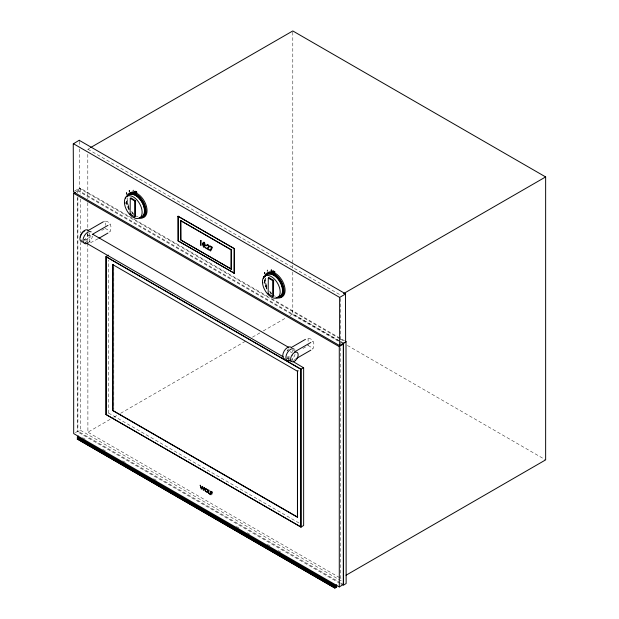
<?xml version="1.0" encoding="UTF-8"?>
<svg xmlns="http://www.w3.org/2000/svg" width="619" height="619" viewBox="0 0 619 619"><rect width="100%" height="100%" fill="white"/><g stroke="black" fill="none" stroke-linecap="round" stroke-linejoin="round"><path stroke-width="0.46" stroke-dasharray="3.1 2.32" d="M338.322 341.162L77.886 190.9L77.886 192.996M77.545 197.763L77.592 431.861L80.385 430.251L80.385 242.532M109.633 232.086C112.55 228.233 110.801 221.269 105.238 221.122L105.238 225.432M108.426 413.136L108.58 260.057M302.954 348.474L308.1 345.503L308.1 344.334M87.805 149.512L89.755 148.057M268.12 296.633L80.509 188.315L77.592 189.909L77.545 192.927M287.077 351.12L288.083 349.371L289.738 348.412M312.502 349.209C315.907 345.116 312.951 337.309 307.086 338.392M74.272 191.232L79.317 188.323L339.63 338.616M76.129 191.82L77.886 190.9M98.065 238.764L89.623 243.213L89.623 235.955L90.629 235.367M109.633 224.395L110.275 224.032M84.215 239.352L84.579 240.304L91.829 236.118M101.748 230.392L104.224 228.96M75.363 432.635L77.886 431.18L339.993 582.502M87.805 243.321L87.906 432.194L113.122 417.632M113.95 417.152L117.293 415.225M120.628 413.299L245.789 341.038M252.459 337.185L259.972 332.852M263.307 330.925L286.674 317.439M290.009 315.512L292.795 313.903L339.877 341.084M312.502 341.518L313.137 341.146M287.077 356.474L287.44 357.426L290.559 355.623M294.319 359.701L295.975 358.749M104.224 221.277L105.238 221.122M293.491 360.181L292.485 360.335L292.485 354.238M340.473 578.131L341.038 578.131M87.906 149.241L340.473 295.054M264.034 282.218L263.949 283.301M128.234 208.232L128.156 209.315M271.47 298.567L346.013 341.603M340.465 339.104L345.487 341.998M340.713 341.564L342.384 342.531M347.398 345.425L545.463 459.778M77.592 189.909L339.823 341.309M340.659 341.789L343.174 343.236M105.238 228.38L110.275 231.289M308.1 345.503L313.137 348.412M292.818 349.781L294.489 350.749M87.256 234.586L89.623 235.955M287.44 350.168L288.083 350.532M290.118 351.708L291.472 352.49M88.61 243.058L84.579 240.304M290.798 359.786L287.44 357.426M286.767 357.914L288.439 358.873M108.58 413.043L299.302 523.156M339.638 577.643L87.906 432.194M80.385 430.251L341.827 581.187M340.829 582.982L343.344 584.437M339.823 583.315L77.592 431.861M340.659 583.794L343.174 585.249M82.528 437.664L85.879 439.598M102.599 449.255L105.942 451.181M122.663 460.838L126.005 462.764M153.597 478.696L156.94 480.623M236.365 526.483L238.872 527.93M247.236 532.758L250.579 534.684M267.3 544.341L270.642 546.275M278.171 550.616L281.513 552.55M81.143 240.033L81.538 240.334M294.992 350.037L295.062 350.145A6.747 3.892 -60 0 0 294.621 349.449M340.76 298.451L340.76 343.909M340.76 347.777L340.76 578.169M308.1 338.237L308.1 342.547M292.795 32.126L292.795 268.112M292.795 271.981L292.795 313.903M125.997 203.651L125.912 202.475L125.912 203.605M113.803 267.052L113.803 408.989M87.805 154.348L87.805 198.831M87.805 202.699L87.805 227.846M87.805 233.649L87.805 242.354M80.385 188.292L80.385 194.188M80.385 199.024L80.385 232.86M79.317 141.318L79.317 145.14M79.317 148.955L79.317 188.323M77.886 196.865L77.886 431.18M271.385 294.025A12.527 7.235 60 0 1 270.294 292.965M267.021 288.369A12.527 7.235 60 0 1 264.994 278.457M133.348 214.329A12.527 7.235 60 0 1 132.249 213.269M129.379 209.392A12.527 7.235 60 0 1 126.957 198.769M271.354 293.019A14.044 8.109 60 0 1 269.636 290.969M266.897 286.226A14.044 8.109 60 0 1 265.311 277.444M264.197 279.486A14.044 8.109 60 0 0 267.106 289.266A12.968 7.49 60 0 1 264.46 280.206M133.317 213.323A14.044 8.109 60 0 1 131.599 211.272M128.86 206.529A14.044 8.109 60 0 1 127.274 197.747M129.062 209.57A14.044 8.109 60 0 1 126.16 199.79M87.929 233.378A5.362 3.095 -60 0 1 84.138 239.948M81.909 240.396A5.362 3.095 -60 0 1 81.074 239.909M292.307 350.246A6.747 3.892 -60 0 1 291.944 352.559M289.359 357.031A6.747 3.892 -60 0 1 287.533 358.509M295.062 354.362A6.747 3.892 -60 0 1 291.58 359.662M89.445 233.123A6.747 3.892 -60 0 1 84.671 241.387M92.471 236.048A6.747 3.892 -60 0 1 88.718 242.54M275.416 296.354A12.968 7.49 60 0 1 274.217 295.75M271.842 294.017A12.968 7.49 60 0 1 269.118 291.023M266.588 286.643A12.968 7.49 60 0 1 265.218 277.908M137.967 216.882A12.968 7.49 60 0 1 136.18 216.054M133.805 214.329A12.968 7.49 60 0 1 131.592 211.992M129.286 208.471A12.968 7.49 60 0 1 127.181 198.212M129.108 209.547A12.968 7.49 60 0 1 126.423 200.51M266.271 287.928L266.271 289.058L266.271 287.928"/><path stroke-width="0.93" d="M79.317 140.366L345.487 293.785L345.626 342.075L339.421 345.495L73.475 191.952L73.251 143.871L79.317 140.203M135.437 200.432L134.64 200.896L134.64 216.859L130.129 213.981L130.269 198.374A1.161 0.952 60 0 1 131.066 197.918L135.569 200.796L135.437 216.402A1.161 0.952 60 0 1 134.64 216.859M231.096 269.095L231.227 249.712L231.289 268.986M273.474 280.128L272.677 280.593L272.677 296.555L268.166 293.677L268.306 278.07A1.161 0.952 60 0 1 269.103 277.614L273.613 280.484L273.474 296.091A1.161 0.952 60 0 1 272.677 296.555M112.882 264.506L112.79 410.614L297.437 517.221L297.437 371.238L298.219 370.781M334.91 588.05L77.321 439.041L334.91 588.05L336.744 586.959L335.018 585.706M77.305 437.958L334.91 586.92L77.321 437.912L78.512 437.2M78.512 436.07L77.352 437.107L334.964 585.466M343.344 344.063L339.282 346.663L339.282 586.936L73.692 433.602L73.607 193.53L75.363 192.261M339.638 345.534L339.638 297.414L73.336 143.662M346.091 341.696L343.297 343.313L343.297 585.264L346.137 583.531L346.013 341.603M301.02 527.109L301.02 369.164L106.019 256.576L106.019 414.521L301.02 527.109L303.643 525.477L303.643 367.833L293.452 361.767M205.346 489.327L205.299 490.163A1.509 0.874 60 0 0 205.81 491.223L206.986 491.896A1.501 0.867 60 0 0 207.45 491.563L207.45 490.542A1.493 0.867 60 0 0 206.986 489.668L205.81 488.987M178.079 216.31L234.299 248.552L234.175 273.296M180.709 220.766L180.833 239.932L231.251 269.041M346.044 575.237L545.641 459.878L545.641 176.933L292.795 30.95L90.591 147.57M113.006 410.567L297.476 517.066L297.662 516.641M106.019 256.576L108.426 255.129M231.158 269.087L180.771 240.04L180.771 220.658L231.227 249.712M77.321 439.041L78.512 438.337M206.986 248.49L208.355 247.02A1.749 1.006 60 0 0 208.448 246.672L208.309 245.859A0.944 0.542 60 0 0 207.852 245.271L207.752 245.201A1.261 0.727 60 0 0 207.38 245.085L206.831 245.31L207.156 244.397A2.128 1.23 60 0 1 207.396 244.412A1.795 1.037 60 0 1 207.798 244.567A2.004 1.153 60 0 1 208.139 244.815L208.441 245.132A1.586 0.913 60 0 1 208.796 245.689L209.029 246.54A2.399 1.385 60 0 1 208.967 247.275L207.767 248.683L209.33 249.581L209.33 250.223L206.746 248.683M87.697 230.817L103.404 221.749M92.285 234.415L107.985 225.355M130.269 214.336L131.066 213.88M98.893 238.292L107.985 233.038M178.14 240.868L234.346 273.242L178.14 240.946L178.14 216.201L178.202 240.938M268.306 294.033L268.723 293.793M106.019 414.521L300.865 526.924L300.865 369.257L106.097 256.808L106.097 414.475M77.321 437.068L78.512 436.38M77.321 438.198L78.512 437.517M77.321 439.335L78.512 438.647M343.545 293.615L545.641 176.933M339.638 297.414L345.626 293.955M291.387 347.46L305.438 339.351M294.319 352.018L310.846 342.469M296.795 358.269L310.846 350.161M301.02 369.164L303.581 367.686M336.69 584.777L334.91 585.783M334.91 586.626L336.728 585.582L334.964 586.913M334.91 587.756L336.728 586.711M339.282 586.936L343.56 584.305L343.483 344.234M112.937 264.669L112.937 410.451M133.255 190.25L133.178 191.325M178.102 216.255L234.237 248.668L234.237 273.304M267.4 270.155L267.323 271.23M180.771 220.735L231.158 249.821M130.269 198.374L134.64 200.896M268.306 278.07L272.677 280.593M125.425 197.121L125.348 198.204M73.692 193.321L339.282 346.663M92.819 234.315L288.632 347.367M84.88 242.269L283.208 356.768M288.222 359.662L291.572 361.597M112.79 264.63L297.437 371.238M77.321 436.774L334.91 585.551M297.476 371.137L297.515 516.973M274.975 271.903L273.861 271.254L273.993 272.383L273.993 271.47M274.619 271.834L274.619 272.747L274.488 271.617M136.938 192.207L135.824 191.565L135.956 192.695L135.956 191.774M136.582 192.138L136.582 193.051L136.451 191.921M268.762 274.124A12.527 7.235 60 0 1 280.523 282.937A12.527 7.235 60 0 1 279.943 296.323M130.725 194.428A12.527 7.235 60 0 1 142.486 203.241A12.527 7.235 60 0 1 141.906 216.627M205.346 489.405A1.509 0.874 60 0 1 205.818 489.072M268.135 272.461A14.044 8.109 60 0 1 282.829 281.777A14.044 8.109 60 0 1 280.67 297.337M264.383 277.358A14.044 8.109 60 0 1 274.774 274.147A14.044 8.109 60 0 1 284.028 290.187A14.044 8.109 60 0 1 276.059 297.577M130.098 192.764A14.044 8.109 60 0 1 144.134 200.873A14.044 8.109 60 0 1 144.134 217.083M126.91 195.836A14.044 8.109 60 0 1 143.105 201.469A14.044 8.109 60 0 1 139.886 218.306M80.393 237.046A5.362 3.095 -60 0 1 84.726 230.902M289.723 360.738A6.747 3.892 -60 0 1 286.442 354.633A6.747 3.892 -60 0 1 294.025 348.954M284.879 359.113A6.747 3.892 -60 0 1 284.16 351.05A6.747 3.892 -60 0 1 291.503 347.646M87.79 243.19A6.747 3.892 -60 0 1 83.379 238.114A6.747 3.892 -60 0 1 91.163 231.831M82.845 242.021A6.747 3.892 -60 0 1 80.981 234.508A6.747 3.892 -60 0 1 88.641 230.523M266.588 274.875A12.968 7.49 60 0 1 281.305 282.535A12.968 7.49 60 0 1 277.722 296.973M265.164 276.554A12.968 7.49 60 0 1 279.448 280.67A12.968 7.49 60 0 1 278.728 297.244M128.551 195.186A12.968 7.49 60 0 1 142.664 201.724A12.968 7.49 60 0 1 141.271 217.215M127.119 196.857A12.968 7.49 60 0 1 142.076 202.057A12.968 7.49 60 0 1 139.105 217.609M203.017 243.956C204.479 251.972 205.16 239.127 203.017 243.956M202.436 243.538C204.951 254.78 206.421 237.472 202.436 243.538M134.818 191.449L135.453 192.122L134.841 191.364M135.662 191.998C134.253 193.012 134.888 189.662 135.662 191.998M273.699 271.687C272.283 272.693 272.94 269.358 273.699 271.687M272.855 271.145L273.49 271.818L272.878 271.06M205.531 245.225L206.173 245.905L205.554 245.139M205.531 247.623L206.173 248.296L205.539 247.577M207.953 491.571L207.86 491.943A2.043 1.176 60 0 1 207.241 492.415L205.562 491.447A2.112 1.223 60 0 1 204.889 489.126A2.058 1.192 60 0 1 205.57 488.476L207.233 489.436A2.027 1.168 60 0 1 207.86 490.619L207.922 490.867A2.228 1.292 60 0 1 207.953 491.571M204.216 487.501L203.419 489.366L202.606 486.573L202.204 486.341L201.399 488.198L200.177 485.164L201.353 489.25L202.405 487.099L203.442 490.457L204.634 487.741L204.216 487.501M211.59 247.461L210.096 250.463L210.615 251.028L212.464 247.321L209.826 245.805L209.826 246.447L211.59 247.461M271.292 269.946L271.292 271.068L271.292 269.946M129.363 190.459L129.363 191.581L129.363 190.459M126.609 192.873L126.609 194.002L126.609 192.873M264.646 272.569L264.646 273.699L264.646 272.569M201.051 240.737L200.463 240.396L200.463 245.101L201.051 245.441L201.051 240.737M263.462 276.817L263.462 277.946L263.462 276.817M208.897 490.202L208.479 489.962L208.479 493.335L210.22 494.333L208.897 493.142L208.897 490.202M212.147 492.074L210.584 491.176L210.584 494.55L211.002 494.79L211.002 493.227L212.147 493.885L211.002 492.786L211.002 491.857L212.147 492.515L212.147 492.074M262.471 282.403A12.527 7.235 60 0 0 276.236 298.18A12.527 7.235 60 0 0 275.231 279.927A12.527 7.235 60 0 0 262.471 282.403M124.434 202.707A12.527 7.235 60 0 0 138.192 218.492A12.527 7.235 60 0 0 137.194 200.231A12.527 7.235 60 0 0 124.434 202.707M295.379 360.622A5.362 3.095 -60 0 0 297.081 352.319A5.362 3.095 -60 0 0 290.737 357.944A5.362 3.095 -60 0 0 295.379 360.622"/></g></svg>
